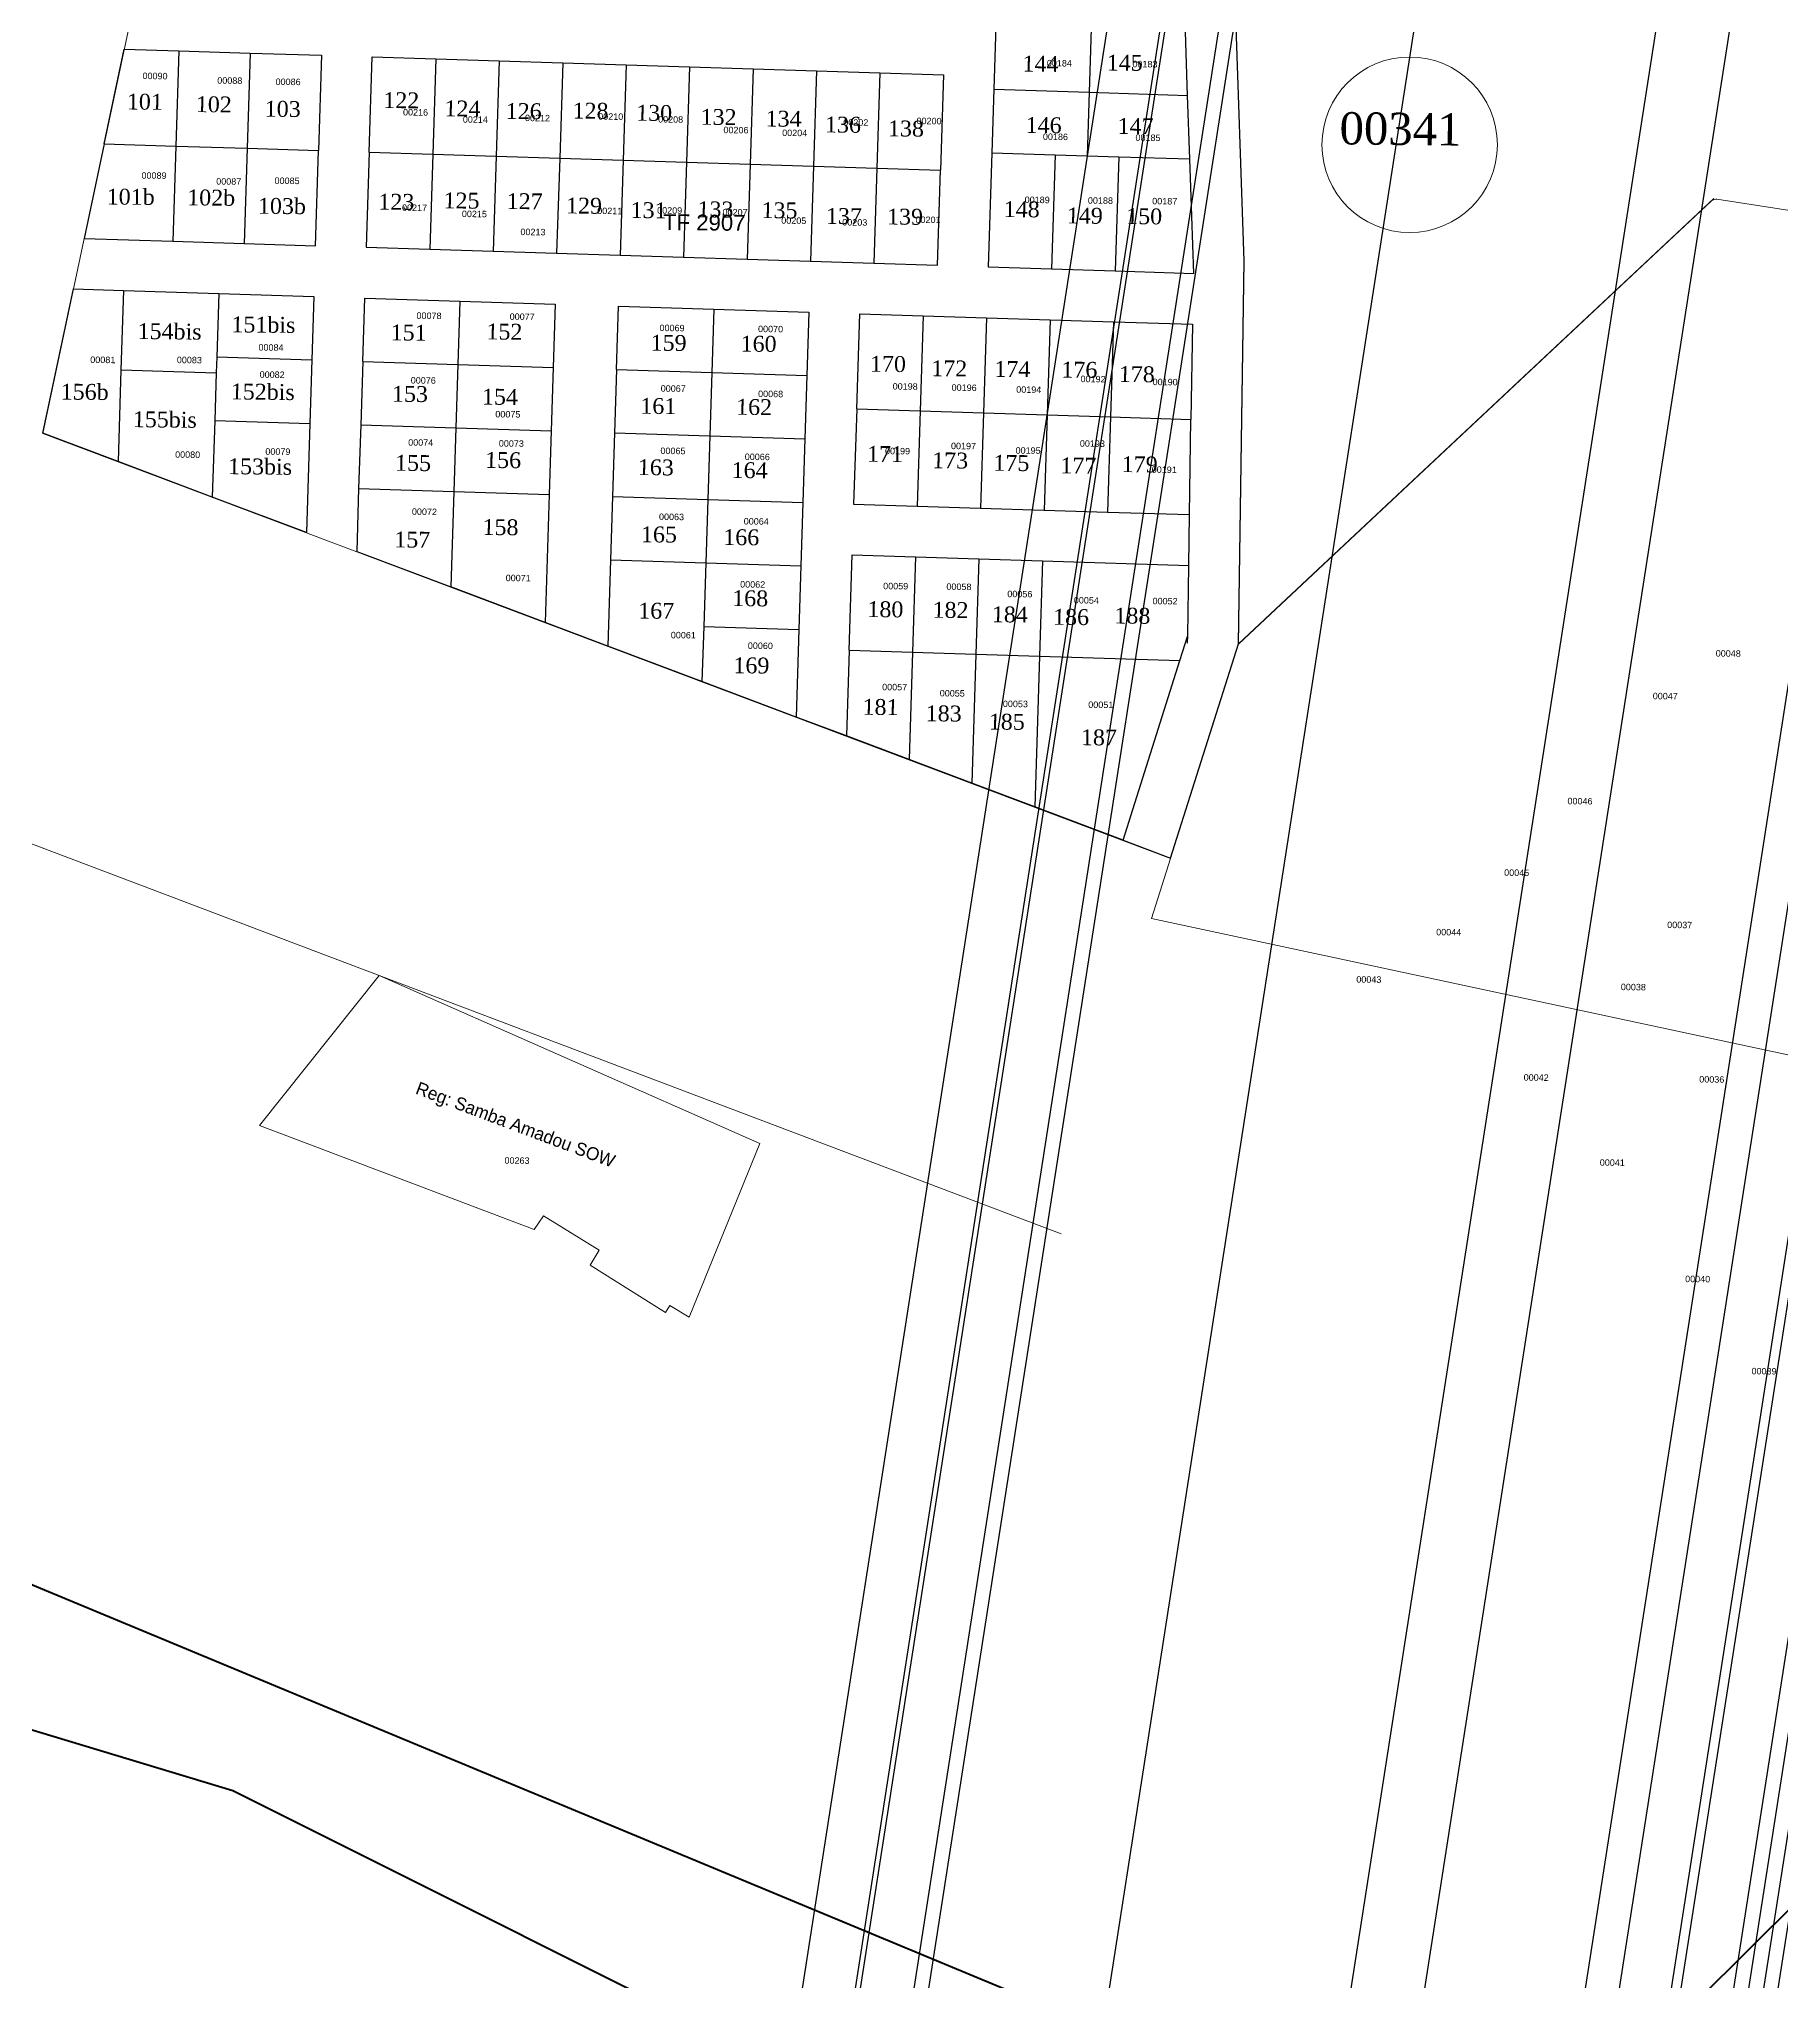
# Model space of a CAD drawing. Header units: metres. Extents: x 0 to 1324930, y 0 to 1631912.
# Drawn here: x 253078.7 to 253348.8, y 1628066.8 to 1628367.9 of the extents above; entities that cross this region are included whole.
import ezdxf
from ezdxf.enums import TextEntityAlignment as Align

# ---------------------------------------------------------------- set-up
doc = ezdxf.new("R2010")
doc.units = ezdxf.units.M
doc.header["$MEASUREMENT"] = 0
for name, color, linetype in [('A_revoir_geometrie_aberrante', 7, 'Continuous'), ('limites_parcelles', 7, 'Continuous'), ('limites_sections', 7, 'Continuous'), ('limites_tf', 7, 'Continuous'), ('numero_lot', 7, 'Continuous'), ('numero_parcelle', 7, 'Continuous')]:
    doc.layers.add(name, color=color, linetype=linetype)
for name, color, linetype, lineweight in [('CABA', 7, 'Continuous', 0), ('limites_communes_2025', 7, 'Continuous', 0), ('Numero_TF', 7, 'Continuous', 0), ('Régularisation', 1, 'Continuous', 40)]:
    doc.layers.add(name, color=color, linetype=linetype, lineweight=lineweight)
doc.styles.get("Standard").update_dxf_attribs({"font": 'txt.shx'})
doc.styles.add('Style-Arial', font='arial.ttf')
doc.styles.add('Style-FANCY', font='times.ttf')
doc.styles.add('Style-Times New Roman', font='times.ttf')

# ---------------------------------------------------------------- blocks, each defined once
blk = doc.blocks.new('*U75')
at = {"layer": 'CABA', "color": 7, "linetype": 'Continuous', "lineweight": 13}
for p, q in [((-38.782445, 3.237475, 0.000031), (-20.247113, 26.494046, 0.000031)), ((-20.247113, 26.494046, 0.000031), (38.782474, 0.442506, 0.000031)), ((3.820478, -12.890956, 0.000031), (-38.782445, 3.237475, 0.000031)), ((38.782474, 0.442506, 0.000031), (27.838904, -26.494018, 0.000031)), ((5.26288, -10.765991, 0.000031), (3.820478, -12.890956, 0.000031)), ((13.867251, -16.106674, 0.000031), (5.26288, -10.765991, 0.000031)), ((12.482955, -18.412259, 0.000031), (13.867251, -16.106674, 0.000031)), ((24.156145, -25.785292, 0.000031), (12.482955, -18.412259, 0.000031)), ((24.858083, -24.652604, 0.000031), (24.156145, -25.785292, 0.000031)), ((27.838904, -26.494018, 0.000031), (24.858083, -24.652604, 0.000031))]:
    blk.add_line(p, q, dxfattribs=at)
at = {"layer": 'CABA', "color": 7, "linetype": 'Continuous', "lineweight": 0, "insert": (0.81424, 3.100081, 0.000031), "char_height": 1.999998, "attachment_point": 5, "rotation": 339.35467826, "line_spacing_factor": 0.6, "style": 'Style-FANCY'}
blk.add_mtext('\\FFANCY;Reg: Samba Amadou SOW', dxfattribs=at)

msp = doc.modelspace()

# ---------------------------------------------------------------- linework, layer by layer
at = {"layer": 'A_revoir_geometrie_aberrante'}
for p in [(253647.66593, 1630910.42849), (253724.3939, 1630908.56345), (253783.36023, 1630905.73622), (253647.23549, 1630902.43798), (253647.23549, 1630902.43792), (253774.25578, 1630899.93366), (253782.48128, 1630855.73806), (253747.95549, 1630826.37614), (253645.88863, 1630825.83787), (253772.91621, 1630823.75877), (253621.68215, 1630796.06037), (253638.91281, 1630795.57216), (253668.05397, 1630787.75301), (253715.06164, 1630775.13962), (253758.56079, 1630716.32), (253733.98882, 1630702.58123), (253736.02348, 1630663.7972)]:
    msp.add_line(p, (0, 0), dxfattribs=at)
at = {"layer": 'CABA', "color": 3, "linetype": 'Continuous', "lineweight": 13}
msp.add_line((253237.15954, 1628182.64165), (253064.67626, 1628247.96718), dxfattribs=at)
at = {"layer": 'limites_communes_2025', "color": 3, "lineweight": 80, "flags": 128}
msp.add_lwpolyline([(254038.75, 1627661.25), (253911.25, 1627698.75), (253791.25, 1627743.75), (253618.75, 1627803.75), (253468.75, 1627871.25), (253371.25, 1627908.75), (253303.75, 1627991.25), (253198.75, 1628051.25), (253108.75, 1628096.25), (252786.25, 1628193.75), (252508.75, 1628291.25), (252343.75, 1628343.75)], dxfattribs=at)
at = {"layer": 'limites_parcelles'}
for p, q in [((253265.5469, 1628333.4824), (253263.52437, 1628392.56656)), ((253227.05016, 1628369.92351), (253226.73976, 1628360.08457)), ((253241.809, 1628369.45873), (253241.4982, 1628359.61922)), ((253256.78818, 1628359.13715), (253256.45061, 1628368.99764)), ((253088.81566, 1628351.63317), (253091.92933, 1628366.30986)), ((253091.92933, 1628366.30986), (253100.37579, 1628366.0431)), ((253100.37579, 1628366.0431), (253099.90923, 1628351.28376)), ((253100.37579, 1628366.0431), (253111.44391, 1628365.69356)), ((253111.44391, 1628365.69356), (253110.97737, 1628350.93515)), ((253111.44391, 1628365.69356), (253122.51199, 1628365.34401)), ((253122.51199, 1628365.34401), (253122.04646, 1628350.58652)), ((253129.91819, 1628350.33704), (253130.38473, 1628365.09551)), ((253130.38473, 1628365.09551), (253140.22171, 1628364.78519)), ((253140.22171, 1628364.78519), (253139.75568, 1628350.02682)), ((253140.22171, 1628364.78519), (253150.0607, 1628364.47481)), ((253150.0607, 1628364.47481), (253149.59466, 1628349.71655)), ((253150.0607, 1628364.47481), (253159.89966, 1628364.16443)), ((253159.89966, 1628364.16443), (253159.43363, 1628349.40629)), ((253159.89966, 1628364.16443), (253169.73863, 1628363.85406)), ((253169.73863, 1628363.85406), (253169.2726, 1628349.09603)), ((253169.73863, 1628363.85406), (253169.73863, 1628363.85406)), ((253169.73863, 1628363.85406), (253179.57661, 1628363.54371)), ((253179.57661, 1628363.54371), (253179.11108, 1628348.78578)), ((253179.57661, 1628363.54371), (253189.41557, 1628363.23333)), ((253189.41557, 1628363.23333), (253188.94956, 1628348.47553)), ((253189.41557, 1628363.23334), (253189.41557, 1628363.23333)), ((253189.41557, 1628363.23333), (253199.25552, 1628362.92292)), ((253199.25552, 1628362.92292), (253198.78952, 1628348.16523)), ((253199.25552, 1628362.92292), (253209.09348, 1628362.61258)), ((253209.09348, 1628362.61258), (253208.62748, 1628347.855)), ((253209.09348, 1628362.61258), (253218.9305, 1628362.30226)), ((253218.9305, 1628362.30226), (253218.46498, 1628347.54479)), ((253226.73976, 1628360.08457), (253226.42939, 1628350.24659)), ((253226.73976, 1628360.08457), (253241.4982, 1628359.61922)), ((253241.4982, 1628359.61922), (253241.18746, 1628349.78119)), ((253241.4982, 1628359.61922), (253256.78818, 1628359.13715)), ((253257.12569, 1628349.27864), (253256.78818, 1628359.13715)), ((253088.81566, 1628351.63317), (253085.70283, 1628336.96043)), ((253088.81566, 1628351.63317), (253099.90923, 1628351.28376)), ((253099.90923, 1628351.28376), (253099.44274, 1628336.52679)), ((253099.90923, 1628351.28376), (253110.97737, 1628350.93515)), ((253110.97737, 1628350.93515), (253110.51085, 1628336.17748)), ((253110.97737, 1628350.93515), (253122.04646, 1628350.58652)), ((253121.5809, 1628335.8281), (253122.04646, 1628350.58652)), ((253129.91819, 1628350.33704), (253129.45167, 1628335.57961)), ((253129.91819, 1628350.33704), (253139.75568, 1628350.02682)), ((253139.75568, 1628350.02682), (253139.28968, 1628335.26927)), ((253139.75568, 1628350.02682), (253149.59466, 1628349.71655)), ((253149.59466, 1628349.71655), (253149.12864, 1628334.9589)), ((253149.59466, 1628349.71655), (253159.43363, 1628349.40629)), ((253159.43363, 1628349.40629), (253158.96761, 1628334.64852)), ((253159.43363, 1628349.40629), (253169.2726, 1628349.09603)), ((253169.2726, 1628349.09603), (253168.80657, 1628334.33815)), ((253169.2726, 1628349.09603), (253179.11108, 1628348.78578)), ((253179.11108, 1628348.78578), (253178.64554, 1628334.02778)), ((253179.11108, 1628348.78578), (253188.94956, 1628348.47553)), ((253226.42939, 1628350.24659), (253225.87067, 1628332.53638)), ((253226.42939, 1628350.24659), (253236.26702, 1628349.93636)), ((253236.26702, 1628349.93636), (253235.70824, 1628332.22691)), ((253236.26702, 1628349.93636), (253241.18746, 1628349.78119)), ((253241.18746, 1628349.78119), (253246.10695, 1628349.62606)), ((253246.10695, 1628349.62606), (253245.54723, 1628331.91739)), ((253246.10695, 1628349.62606), (253257.12569, 1628349.27864)), ((253257.73318, 1628331.53405), (253257.12569, 1628349.27864)), ((253188.94956, 1628348.47553), (253188.48354, 1628333.71743)), ((253188.94956, 1628348.47553), (253198.78952, 1628348.16523)), ((253198.78952, 1628348.16523), (253198.32349, 1628333.40703)), ((253198.78952, 1628348.16523), (253208.62748, 1628347.855)), ((253208.62748, 1628347.855), (253208.16145, 1628333.09669)), ((253208.62748, 1628347.855), (253218.46498, 1628347.54479)), ((253217.99942, 1628332.78635), (253218.46498, 1628347.54479)), ((253338.37684, 1628343.15735), (253264.65163, 1628274.10184)), ((253085.70283, 1628336.96043), (253099.44274, 1628336.52679)), ((253099.44274, 1628336.52679), (253110.51085, 1628336.17748)), ((253110.51085, 1628336.17748), (253121.5809, 1628335.8281)), ((253129.45167, 1628335.57961), (253139.28968, 1628335.26927)), ((253139.28968, 1628335.26927), (253149.12864, 1628334.9589)), ((253149.12864, 1628334.9589), (253158.96761, 1628334.64852)), ((253158.96761, 1628334.64852), (253168.80657, 1628334.33815)), ((253168.80657, 1628334.33815), (253178.64554, 1628334.02778)), ((253178.64554, 1628334.02778), (253188.48354, 1628333.71743)), ((253188.48354, 1628333.71743), (253198.32349, 1628333.40703)), ((253198.32349, 1628333.40703), (253208.16145, 1628333.09669)), ((253208.16145, 1628333.09669), (253217.99942, 1628332.78635)), ((253225.87067, 1628332.53638), (253235.70824, 1628332.22691)), ((253235.70824, 1628332.22691), (253245.54723, 1628331.91739)), ((253245.54723, 1628331.91739), (253257.73318, 1628331.53405)), ((253264.65163, 1628274.10184), (253265.5469, 1628333.4824)), ((253079.29211, 1628306.74959), (253084.04018, 1628329.13197)), ((253084.04018, 1628329.13197), (253091.81448, 1628328.88676)), ((253091.81448, 1628328.88676), (253091.42606, 1628316.58729)), ((253091.81448, 1628328.88676), (253106.57296, 1628328.42126)), ((253106.57296, 1628328.42126), (253106.26231, 1628318.58243)), ((253106.57296, 1628328.42126), (253121.32723, 1628327.9559)), ((253121.32723, 1628327.9559), (253121.01746, 1628318.11651)), ((253128.89345, 1628317.86882), (253129.20417, 1628327.70883)), ((253129.20417, 1628327.70883), (253143.96063, 1628327.24282)), ((253143.96063, 1628327.24282), (253143.64994, 1628317.40334)), ((253143.96063, 1628327.24282), (253158.7186, 1628326.77677)), ((253158.7186, 1628326.77677), (253158.40805, 1628316.9378)), ((253168.24647, 1628316.6294), (253168.55709, 1628326.46788)), ((253168.55709, 1628326.46788), (253183.31462, 1628326.0026)), ((253183.31462, 1628326.0026), (253183.00417, 1628316.16387)), ((253183.31462, 1628326.0026), (253198.07301, 1628325.53729)), ((253198.07301, 1628325.53729), (253197.76256, 1628315.69832)), ((253205.47803, 1628310.53135), (253205.94426, 1628325.28683)), ((253205.94426, 1628325.28683), (253215.78183, 1628324.97709)), ((253215.78183, 1628324.97709), (253215.31631, 1628310.22107)), ((253215.78183, 1628324.97709), (253225.6218, 1628324.66727)), ((253225.6218, 1628324.66727), (253225.15528, 1628309.91076)), ((253225.6218, 1628324.66727), (253235.4598, 1628324.35752)), ((253235.4598, 1628324.35752), (253234.99426, 1628309.60045)), ((253235.4598, 1628324.35752), (253245.29978, 1628324.0477)), ((253245.29978, 1628324.0477), (253244.83323, 1628309.29014)), ((253245.29978, 1628324.0477), (253257.5221, 1628323.66288)), ((253257.5221, 1628323.66288), (253257.29983, 1628308.89697)), ((253091.42606, 1628316.58729), (253090.97639, 1628302.34812)), ((253091.42606, 1628316.58729), (253106.18466, 1628316.12317)), ((253106.18466, 1628316.12317), (253105.95166, 1628308.74347)), ((253106.26231, 1628318.58243), (253106.18466, 1628316.12317)), ((253106.26231, 1628318.58243), (253121.01746, 1628318.11651)), ((253121.01746, 1628318.11651), (253120.7077, 1628308.2775)), ((253128.89345, 1628317.86882), (253128.58279, 1628308.03089)), ((253128.89345, 1628317.86882), (253143.64994, 1628317.40334)), ((253143.64994, 1628317.40334), (253143.3393, 1628307.56538)), ((253143.64994, 1628317.40334), (253158.40805, 1628316.9378)), ((253158.40805, 1628316.9378), (253158.09752, 1628307.09982)), ((253168.24647, 1628316.6294), (253167.93586, 1628306.79144)), ((253168.24647, 1628316.6294), (253183.00417, 1628316.16387)), ((253183.00417, 1628316.16387), (253182.69373, 1628306.3254)), ((253183.00417, 1628316.16387), (253197.76256, 1628315.69832)), ((253197.76256, 1628315.69832), (253197.45211, 1628305.85934)), ((253197.76256, 1628315.69832), (253197.76264, 1628315.69832)), ((253205.47803, 1628310.53135), (253205.01171, 1628295.7729)), ((253205.47803, 1628310.53135), (253215.31631, 1628310.22107)), ((253215.31631, 1628310.22107), (253214.85072, 1628295.46245)), ((253215.31631, 1628310.22107), (253225.15528, 1628309.91076)), ((253225.15528, 1628309.91076), (253224.6887, 1628295.15203)), ((253225.15528, 1628309.91076), (253234.99426, 1628309.60045)), ((253234.99426, 1628309.60045), (253234.52866, 1628294.84155)), ((253234.99426, 1628309.60045), (253244.83323, 1628309.29014)), ((253090.97639, 1628302.34812), (253079.29211, 1628306.74959)), ((253105.95166, 1628308.74347), (253105.57568, 1628296.84855)), ((253105.95166, 1628308.74347), (253120.7077, 1628308.2775)), ((253120.7077, 1628308.2775), (253120.17474, 1628291.34908)), ((253128.58279, 1628308.03089), (253128.27209, 1628298.19192)), ((253128.58279, 1628308.03089), (253143.3393, 1628307.56538)), ((253143.3393, 1628307.56538), (253143.02864, 1628297.72692)), ((253143.3393, 1628307.56538), (253158.09752, 1628307.09982)), ((253158.09752, 1628307.09982), (253157.787, 1628297.26187)), ((253167.93586, 1628306.79144), (253167.62519, 1628296.95148)), ((253167.93586, 1628306.79144), (253182.69373, 1628306.3254)), ((253244.83323, 1628309.29014), (253244.36662, 1628294.53114)), ((253244.83323, 1628309.29014), (253257.29983, 1628308.89697)), ((253257.07755, 1628294.13008), (253257.29983, 1628308.89697)), ((253182.69373, 1628306.3254), (253182.38325, 1628296.48595)), ((253182.69373, 1628306.3254), (253197.45211, 1628305.85934)), ((253197.45211, 1628305.85934), (253197.14166, 1628296.0204)), ((253105.57568, 1628296.84855), (253090.97639, 1628302.34812)), ((253128.27209, 1628298.19192), (253127.96336, 1628288.41497)), ((253128.27209, 1628298.19192), (253143.02864, 1628297.72692)), ((253143.02864, 1628297.72692), (253142.56066, 1628282.91633)), ((253143.02864, 1628297.72692), (253157.787, 1628297.26187)), ((253120.17474, 1628291.34908), (253105.57568, 1628296.84855)), ((253157.787, 1628297.26187), (253157.16062, 1628277.41669)), ((253167.62519, 1628296.95148), (253167.31445, 1628287.11253)), ((253167.62519, 1628296.95148), (253182.38325, 1628296.48595)), ((253182.38325, 1628296.48595), (253182.07281, 1628286.64746)), ((253182.38325, 1628296.48595), (253197.14166, 1628296.0204)), ((253197.14166, 1628296.0204), (253196.83125, 1628286.1824)), ((253205.01171, 1628295.7729), (253214.85072, 1628295.46245)), ((253214.85072, 1628295.46245), (253224.6887, 1628295.15203)), ((253224.6887, 1628295.15203), (253234.52866, 1628294.84155)), ((253234.52866, 1628294.84155), (253244.36662, 1628294.53114)), ((253244.36662, 1628294.53114), (253257.07755, 1628294.13008)), ((253256.95901, 1628286.255), (253257.07755, 1628294.13008)), ((253127.96336, 1628288.41497), (253142.56066, 1628282.91633)), ((253167.31445, 1628287.11253), (253166.89246, 1628273.75081)), ((253167.31445, 1628287.11253), (253182.07281, 1628286.64746)), ((253182.07281, 1628286.64746), (253181.76235, 1628276.80851)), ((253182.07281, 1628286.64746), (253196.83125, 1628286.1824)), ((253196.83125, 1628286.1824), (253196.52083, 1628276.34444)), ((253204.29824, 1628273.1417), (253204.76419, 1628287.90014)), ((253204.76419, 1628287.90014), (253214.6022, 1628287.59006)), ((253214.6022, 1628287.59006), (253214.13627, 1628272.8317)), ((253214.6022, 1628287.59006), (253224.44118, 1628287.27994)), ((253224.44118, 1628287.27994), (253223.97568, 1628272.52166)), ((253224.44118, 1628287.27994), (253234.28111, 1628286.96979)), ((253234.28111, 1628286.96979), (253233.81485, 1628272.21163)), ((253234.28111, 1628286.96979), (253256.95901, 1628286.255)), ((253256.79528, 1628275.3779), (253256.95901, 1628286.255)), ((253157.16062, 1628277.41669), (253142.56066, 1628282.91633)), ((253166.89246, 1628273.75081), (253157.16062, 1628277.41669)), ((253181.76235, 1628276.80851), (253181.49233, 1628268.2512)), ((253181.76235, 1628276.80851), (253196.52083, 1628276.34444)), ((253181.49233, 1628268.2512), (253166.89246, 1628273.75081)), ((253196.52083, 1628276.34444), (253196.09194, 1628262.75169)), ((253254.15502, 1628240.87997), (253264.65163, 1628274.10184)), ((253255.57707, 1628271.5259), (253256.79528, 1628275.3779)), ((253256.77786, 1628274.22041), (253256.79528, 1628275.3779)), ((253204.29824, 1628273.1417), (253203.87762, 1628259.81891)), ((253204.29824, 1628273.1417), (253214.13627, 1628272.8317)), ((253214.13627, 1628272.8317), (253213.60972, 1628256.15294)), ((253214.13627, 1628272.8317), (253223.97568, 1628272.52166)), ((253223.97568, 1628272.52166), (253223.34357, 1628252.4863)), ((253223.97568, 1628272.52166), (253233.81485, 1628272.21163)), ((253233.81485, 1628272.21163), (253233.07571, 1628248.82031)), ((253233.81485, 1628272.21163), (253255.57707, 1628271.5259)), ((253246.77459, 1628243.6601), (253255.57707, 1628271.5259)), ((253196.09194, 1628262.75169), (253181.49233, 1628268.2512)), ((253203.87762, 1628259.81891), (253196.09194, 1628262.75169)), ((253213.60972, 1628256.15294), (253203.87762, 1628259.81891)), ((253223.34357, 1628252.4863), (253213.60972, 1628256.15294)), ((253233.07571, 1628248.82031), (253223.34357, 1628252.4863)), ((253246.77459, 1628243.6601), (253233.07571, 1628248.82031)), ((253246.77459, 1628243.6601), (253254.15502, 1628240.87997))]:
    msp.add_line(p, q, dxfattribs=at)
at = {"layer": 'limites_sections', "color": 112, "linetype": 'Continuous', "lineweight": 40, "extrusion": (-1.87173e-09, -9.63983e-10, 1), "elevation": -0.00205, "flags": 128}
msp.add_lwpolyline([(253469.82084, 1628503.17614), (253488.58964, 1628500.41443), (253454.87949, 1628458.45481), (253455.86901, 1628419.14669), (253456.67725, 1628387.03977), (253456.72541, 1628385.12663), (253456.8268, 1628378.59077), (253456.09285, 1628349.73443), (253454.03286, 1628268.7428), (253388.28287, 1628177.21207), (253374.26849, 1628101.94024), (253305.37539, 1628033.50285), (252724.25043, 1628275.00653), (252729.81031, 1628341.80532), (252735.30242, 1628407.78978), (252753.24186, 1628623.32182), (252721.72186, 1628619.43782), (252719.11116, 1628633.48746), (252714.79736, 1628656.70232), (252707.87286, 1628693.96682), (252708.1785, 1628714.65705), (252708.49991, 1628736.41507), (252708.92257, 1628765.02786), (252709.54665, 1628807.27601), (252710.02398, 1628836.27541), (252766.51681, 1628874.56219), (252777.80737, 1628875.20736), (252792.59454, 1628876.05234), (252806.68043, 1628876.85725), (252821.79945, 1628877.72119), (252840.09874, 1628878.76687), (252853.87009, 1628879.5538), (252869.67308, 1628880.45683), (252881.50225, 1628881.13278), (252890.23491, 1628881.63179), (252896.72449, 1628882.00262), (252900.6388, 1628882.2263), (252915.41934, 1628884.05997), (252947.8723, 1628888.08609), (252995.1058, 1628893.94587), (253038.77185, 1628895.22744), (253072.39909, 1628896.21438), (253084.09137, 1628889.07052), (253103.78085, 1628877.04045), (253120.36733, 1628866.90627), (253135.16261, 1628857.86651), (253140.02365, 1628843.37896), (253144.88469, 1628828.89142), (253158.88819, 1628822.54624), (253184.20263, 1628811.07591), (253223.52056, 1628793.26041), (253250.15887, 1628785.95727), (253263.79345, 1628773.4373), (253279.13654, 1628744.45583), (253296.18444, 1628717.17928), (253350.96302, 1628668.58952), (253387.61075, 1628636.0822), (253479.03706, 1628554.98513), (253469.82084, 1628503.17614)], close=True, dxfattribs=at)
at = {"layer": 'limites_sections', "color": 112, "lineweight": 40, "extrusion": (3.13226e-08, -1.22909e-08, 1), "elevation": -0.01207, "flags": 128}
msp.add_lwpolyline([(254381.88501, 1628242.49828), (254651.87611, 1628047.60303), (254649.15134, 1628042.15348), (254282.05672, 1627781.84877), (254258.71294, 1627753.64224), (254158.40289, 1627667.71999), (254016.92288, 1627730.1281), (253789.71707, 1627795.71888), (253560.79306, 1627891.44223), (253461.17819, 1627935.95099), (253423.02777, 1627967.74297), (253305.37539, 1628033.50285), (253374.26849, 1628101.94024), (253388.28287, 1628177.21207), (253454.03286, 1628268.7428), (253456.85853, 1628379.83858), (253454.87949, 1628458.45481), (253488.58964, 1628500.41443), (253582.98829, 1628458.10249), (253644.43714, 1628425.9811), (253736.00732, 1628381.87538), (253766.75744, 1628373.2026), (253836.32341, 1628343.15576), (253837.10318, 1628319.10065), (253879.12759, 1628301.60979), (253897.9434, 1628292.24873), (253942.25835, 1628268.6873), (254032.48387, 1628219.15291), (254111.3613, 1628174.17081), (254127.46815, 1628196.62724), (254166.41826, 1628175.61859), (254262.03261, 1628116.19268), (254381.88501, 1628242.49828)], close=True, dxfattribs=at)
at = {"layer": 'limites_tf', "color": 1, "linetype": 'Continuous', "lineweight": 0}
for p, q in [((253263.52521, 1628392.51643), (253265.54698, 1628333.4303)), ((253265.54615, 1628333.45455), (253263.52668, 1628392.47347)), ((253079.29195, 1628306.6975), (253095.3912, 1628382.56593)), ((253338.02628, 1628342.77707), (253264.6518, 1628274.04974)), ((253264.66215, 1628274.09886), (253338.37698, 1628343.13479)), ((253359.26153, 1628339.84551), (253338.85101, 1628343.03122)), ((253265.54698, 1628333.4303), (253264.6518, 1628274.04974)), ((253264.6518, 1628274.04974), (253265.54661, 1628333.40605)), ((253254.15583, 1628240.82689), (253079.29195, 1628306.6975)), ((253251.19382, 1628231.49598), (253264.66215, 1628274.09886)), ((253264.6518, 1628274.04974), (253254.15583, 1628240.82689)), ((253410.58866, 1628197.33733), (253251.19382, 1628231.49598))]:
    msp.add_line(p, q, dxfattribs=at)
for centre, start, end in [((253338.69921, 1628342.05864), 81.128738, 133.12692), ((253264.56236, 1628333.42088), 359.136314, 1.959742)]:
    msp.add_arc(centre, 0.98436, start, end, dxfattribs=at)
at = {"layer": 'Régularisation', "color": 10, "linetype": 'Continuous', "lineweight": 13}
msp.add_circle((253291.20874, 1628351.47625), 13.6024, dxfattribs=at)

# ---------------------------------------------------------------- block references
at = {"layer": 'CABA', "color": 7, "linetype": 'Continuous', "lineweight": 13}
msp.add_blockref('*U75', (253151.67453, 1628196.1921, -0.00003), dxfattribs=at)

# ---------------------------------------------------------------- texts
at = {"layer": 'numero_lot', "color": 7, "linetype": 'Continuous', "lineweight": 0, "style": 'Style-FANCY'}
for s, p in [('144', (253233.9715, 1628364.03935)), ('145', (253247.03629, 1628364.20033)), ('101', (253095.12954, 1628358.15601)), ('102', (253105.82114, 1628357.74717)), ('103', (253116.5016, 1628357.04114)), ('122', (253134.88088, 1628358.38212)), ('124', (253144.36619, 1628357.09497)), ('126', (253153.86256, 1628356.69859)), ('128', (253164.2212, 1628356.7559)), ('130', (253174.08154, 1628356.41873)), ('132', (253184.06878, 1628355.78885)), ('134', (253194.15536, 1628355.51922)), ('136', (253203.35189, 1628354.59537)), ('138', (253213.11896, 1628353.99929)), ('146', (253234.46571, 1628354.52276)), ('147', (253248.71459, 1628354.37508)), ('101b', (253092.9322, 1628343.41563)), ('102b', (253105.40949, 1628343.28545)), ('103b', (253116.38003, 1628341.9828)), ('123', (253134.12203, 1628342.63838)), ('125', (253144.21725, 1628342.82936)), ('127', (253154.0131, 1628342.72716)), ('129', (253163.20923, 1628342.0376)), ('133', (253183.58849, 1628341.45779)), ('148', (253231.06432, 1628341.48026)), ('131', (253173.22016, 1628341.33758)), ('135', (253193.51591, 1628341.32271)), ('137', (253203.50234, 1628340.42705)), ('139', (253212.97633, 1628340.3282)), ('149', (253240.85087, 1628340.48627)), ('150', (253250.05308, 1628340.39026)), ('151bis', (253113.50699, 1628323.58546)), ('154bis', (253098.95758, 1628322.5471)), ('151', (253136.02088, 1628322.36123)), ('152', (253150.87444, 1628322.50355)), ('159', (253176.32421, 1628320.76927)), ('160', (253190.27681, 1628320.6237)), ('170', (253210.33224, 1628317.50057)), ('172', (253219.82562, 1628316.80694)), ('174', (253229.62059, 1628316.70474)), ('176', (253240.01087, 1628316.59732)), ('178', (253248.90971, 1628315.9089)), ('156b', (253085.79778, 1628313.17297)), ('152bis', (253113.40847, 1628313.18219)), ('153', (253136.22698, 1628312.84862)), ('154', (253150.17558, 1628312.40481)), ('155bis', (253098.2213, 1628308.88221)), ('161', (253174.72851, 1628310.97718)), ('162', (253189.58094, 1628310.82222)), ('156', (253150.66768, 1628302.59193)), ('171', (253209.88021, 1628303.53542)), ('173', (253219.97305, 1628302.53824)), ('153bis', (253112.98929, 1628301.59406)), ('155', (253136.70888, 1628302.14298)), ('163', (253174.34204, 1628301.46978)), ('164', (253188.8842, 1628301.02174)), ('175', (253229.46855, 1628302.14286)), ('177', (253239.85484, 1628301.73622)), ('179', (253249.35752, 1628301.93436)), ('157', (253136.58485, 1628290.25448)), ('158', (253150.26091, 1628292.19285)), ('165', (253174.82705, 1628291.06139)), ('166', (253187.5885, 1628290.63292)), ('167', (253174.40735, 1628279.23505)), ('168', (253188.97422, 1628281.16511)), ('180', (253209.93534, 1628279.45895)), ('182', (253220.02944, 1628279.35364)), ('184', (253229.22565, 1628278.6631)), ('186', (253238.72104, 1628278.26674)), ('188', (253248.22273, 1628278.4649)), ('169', (253189.16196, 1628270.75884)), ('181', (253209.17463, 1628264.30883)), ('183', (253218.97021, 1628263.31475)), ('185', (253228.75366, 1628262.0235)), ('187', (253243.0339, 1628259.59755))]:
    msp.add_text(s, height=2.460911, rotation=359.40223, dxfattribs=at).set_placement(p, align=Align.MIDDLE_CENTER)
at = {"layer": 'numero_parcelle', "color": 5, "lineweight": 0}
for s, height, style, p in [('00184', 1, 'Style-Arial', (253234.96871, 1628364.64044)), ('00183', 1, 'Style-Arial', (253248.23412, 1628364.50203)), ('00090', 1, 'Style-Arial', (253094.7689, 1628362.6613)), ('00088', 1, 'Style-Arial', (253106.35769, 1628361.95024)), ('00086', 1, 'Style-Arial', (253115.39679, 1628361.75757)), ('00216', 1, 'Style-Arial', (253135.15409, 1628357.03132)), ('00214', 1, 'Style-Arial', (253144.42911, 1628355.90179)), ('00212', 1, 'Style-Arial', (253154.0624, 1628356.14553)), ('00210', 1, 'Style-Arial', (253165.41528, 1628356.37134)), ('00208', 1, 'Style-Arial', (253174.69748, 1628355.93024)), ('00202', 1, 'Style-Arial', (253203.41283, 1628355.45851)), ('00200', 1, 'Style-Arial', (253214.76572, 1628355.68432)), ('00341', 5, 'Style-Times New Roman', (253280.37453, 1628356.54412)), ('00206', 1, 'Style-Arial', (253184.8269, 1628354.2754)), ('00204', 1, 'Style-Arial', (253193.93713, 1628353.8361)), ('00186', 1, 'Style-Arial', (253234.35837, 1628353.23719)), ('00185', 1, 'Style-Arial', (253248.70466, 1628353.08751)), ('00089', 1, 'Style-Arial', (253094.6078, 1628347.22066)), ('00087', 1, 'Style-Arial', (253106.19454, 1628346.3129)), ('00085', 1, 'Style-Arial', (253115.23672, 1628346.41528)), ('00189', 1, 'Style-Arial', (253231.52924, 1628343.45542)), ('00188', 1, 'Style-Arial', (253241.3309, 1628343.35315)), ('00187', 1, 'Style-Arial', (253251.30452, 1628343.2491)), ('00217', 1, 'Style-Arial', (253134.99967, 1628342.22994)), ('00215', 1, 'Style-Arial', (253144.27647, 1628341.27252)), ('00211', 1, 'Style-Arial', (253165.26265, 1628341.74207)), ('00209', 1, 'Style-Arial', (253174.55023, 1628341.81729)), ('00207', 1, 'Style-Arial', (253184.69402, 1628341.53933)), ('00205', 1, 'Style-Arial', (253193.79527, 1628340.23948)), ('00203', 1, 'Style-Arial', (253203.25122, 1628339.9687)), ('00201', 1, 'Style-Arial', (253214.6059, 1628340.36661)), ('00213', 1, 'Style-Arial', (253153.35731, 1628338.47534)), ('00078', 1, 'Style-Arial', (253137.24164, 1628325.49071)), ('00077', 1, 'Style-Arial', (253151.68619, 1628325.34)), ('00069', 1, 'Style-Arial', (253174.92091, 1628323.59146)), ('00070', 1, 'Style-Arial', (253190.19368, 1628323.43212)), ('00081', 1, 'Style-Arial', (253086.66851, 1628318.65199)), ('00083', 1, 'Style-Arial', (253100.0895, 1628318.62437)), ('00084', 1, 'Style-Arial', (253112.74491, 1628320.57192)), ('00082', 1, 'Style-Arial', (253112.92554, 1628316.35466)), ('00192', 1, 'Style-Arial', (253240.19297, 1628315.67396)), ('00076', 1, 'Style-Arial', (253136.35088, 1628315.46741)), ('00067', 1, 'Style-Arial', (253175.10374, 1628314.20332)), ('00068', 1, 'Style-Arial', (253190.20102, 1628313.37135)), ('00198', 1, 'Style-Arial', (253211.06416, 1628314.5306)), ('00196', 1, 'Style-Arial', (253220.20153, 1628314.33691)), ('00194', 1, 'Style-Arial', (253230.22223, 1628314.03564)), ('00190', 1, 'Style-Arial', (253251.36671, 1628315.21313)), ('00075', 1, 'Style-Arial', (253149.46466, 1628310.21593)), ('00080', 1, 'Style-Arial', (253099.82416, 1628303.95764)), ('00079', 1, 'Style-Arial', (253113.81193, 1628304.42995)), ('00074', 1, 'Style-Arial', (253135.95553, 1628305.83237)), ('00073', 1, 'Style-Arial', (253150.00704, 1628305.68577)), ('00065', 1, 'Style-Arial', (253175.05904, 1628304.53653)), ('00066', 1, 'Style-Arial', (253188.13375, 1628303.61324)), ('00199', 1, 'Style-Arial', (253209.87861, 1628304.51038)), ('00197', 1, 'Style-Arial', (253220.10713, 1628305.28889)), ('00195', 1, 'Style-Arial', (253230.12372, 1628304.59423)), ('00193', 1, 'Style-Arial', (253240.0886, 1628305.67056)), ('00191', 1, 'Style-Arial', (253251.22485, 1628301.61651)), ('00072', 1, 'Style-Arial', (253136.53152, 1628295.10526)), ('00063', 1, 'Style-Arial', (253174.84003, 1628294.3095)), ('00064', 1, 'Style-Arial', (253187.97323, 1628293.61043)), ('00071', 1, 'Style-Arial', (253151.06691, 1628284.82266)), ('00062', 1, 'Style-Arial', (253187.42201, 1628283.83651)), ('00059', 1, 'Style-Arial', (253209.59298, 1628283.57357)), ('00058', 1, 'Style-Arial', (253219.39465, 1628283.47131)), ('00056', 1, 'Style-Arial', (253228.84162, 1628282.33998)), ('00054', 1, 'Style-Arial', (253239.15018, 1628281.37178)), ('00052', 1, 'Style-Arial', (253251.35927, 1628281.2444)), ('00061', 1, 'Style-Arial', (253176.67027, 1628275.96757)), ('00060', 1, 'Style-Arial', (253188.61436, 1628274.32542)), ('00048', 1, 'Style-Arial', (253338.66497, 1628273.13327)), ('00057', 1, 'Style-Arial', (253209.42958, 1628267.91165)), ('00055', 1, 'Style-Arial', (253218.36247, 1628266.95781)), ('00053', 1, 'Style-Arial', (253228.14797, 1628265.30656)), ('00051', 1, 'Style-Arial', (253241.38881, 1628265.16841)), ('00047', 1, 'Style-Arial', (253328.90016, 1628266.51682)), ('00046', 1, 'Style-Arial', (253315.67826, 1628250.23219)), ('00045', 1, 'Style-Arial', (253305.86673, 1628239.13735)), ('00044', 1, 'Style-Arial', (253295.32892, 1628229.91629)), ('00037', 1, 'Style-Arial', (253331.14037, 1628231.03561)), ('00043', 1, 'Style-Arial', (253282.94622, 1628222.58067)), ('00038', 1, 'Style-Arial', (253323.95453, 1628221.40633)), ('00042', 1, 'Style-Arial', (253308.89162, 1628207.38036)), ('00036', 1, 'Style-Arial', (253336.1114, 1628207.09636)), ('00041', 1, 'Style-Arial', (253320.6873, 1628194.19388)), ('00040', 1, 'Style-Arial', (253333.92385, 1628176.14024)), ('00039', 1, 'Style-Arial', (253344.21636, 1628161.84972))]:
    msp.add_text(s, height=height, rotation=359.40223, dxfattribs=dict(at, style=style)).set_placement(p, align=Align.TOP_LEFT)
at = {"layer": 'numero_parcelle', "color": 5, "lineweight": 0, "insert": (253150.88947, 1628194.51437), "char_height": 1, "attachment_point": 1, "rotation": 359.2324999, "line_spacing_factor": 0.6}
msp.add_mtext('\\fArial|b0|i0|c00|p39;00263', dxfattribs=at)
at = {"layer": 'numero_tf', "color": 4, "linetype": 'Continuous', "lineweight": 0, "style": 'Style-Arial'}
msp.add_text('TF 2907', height=2.460909, rotation=359.40223, dxfattribs=at).set_placement((253175.46194, 1628340.71871), align=Align.TOP_LEFT)

doc.saveas('drawing.dxf')
